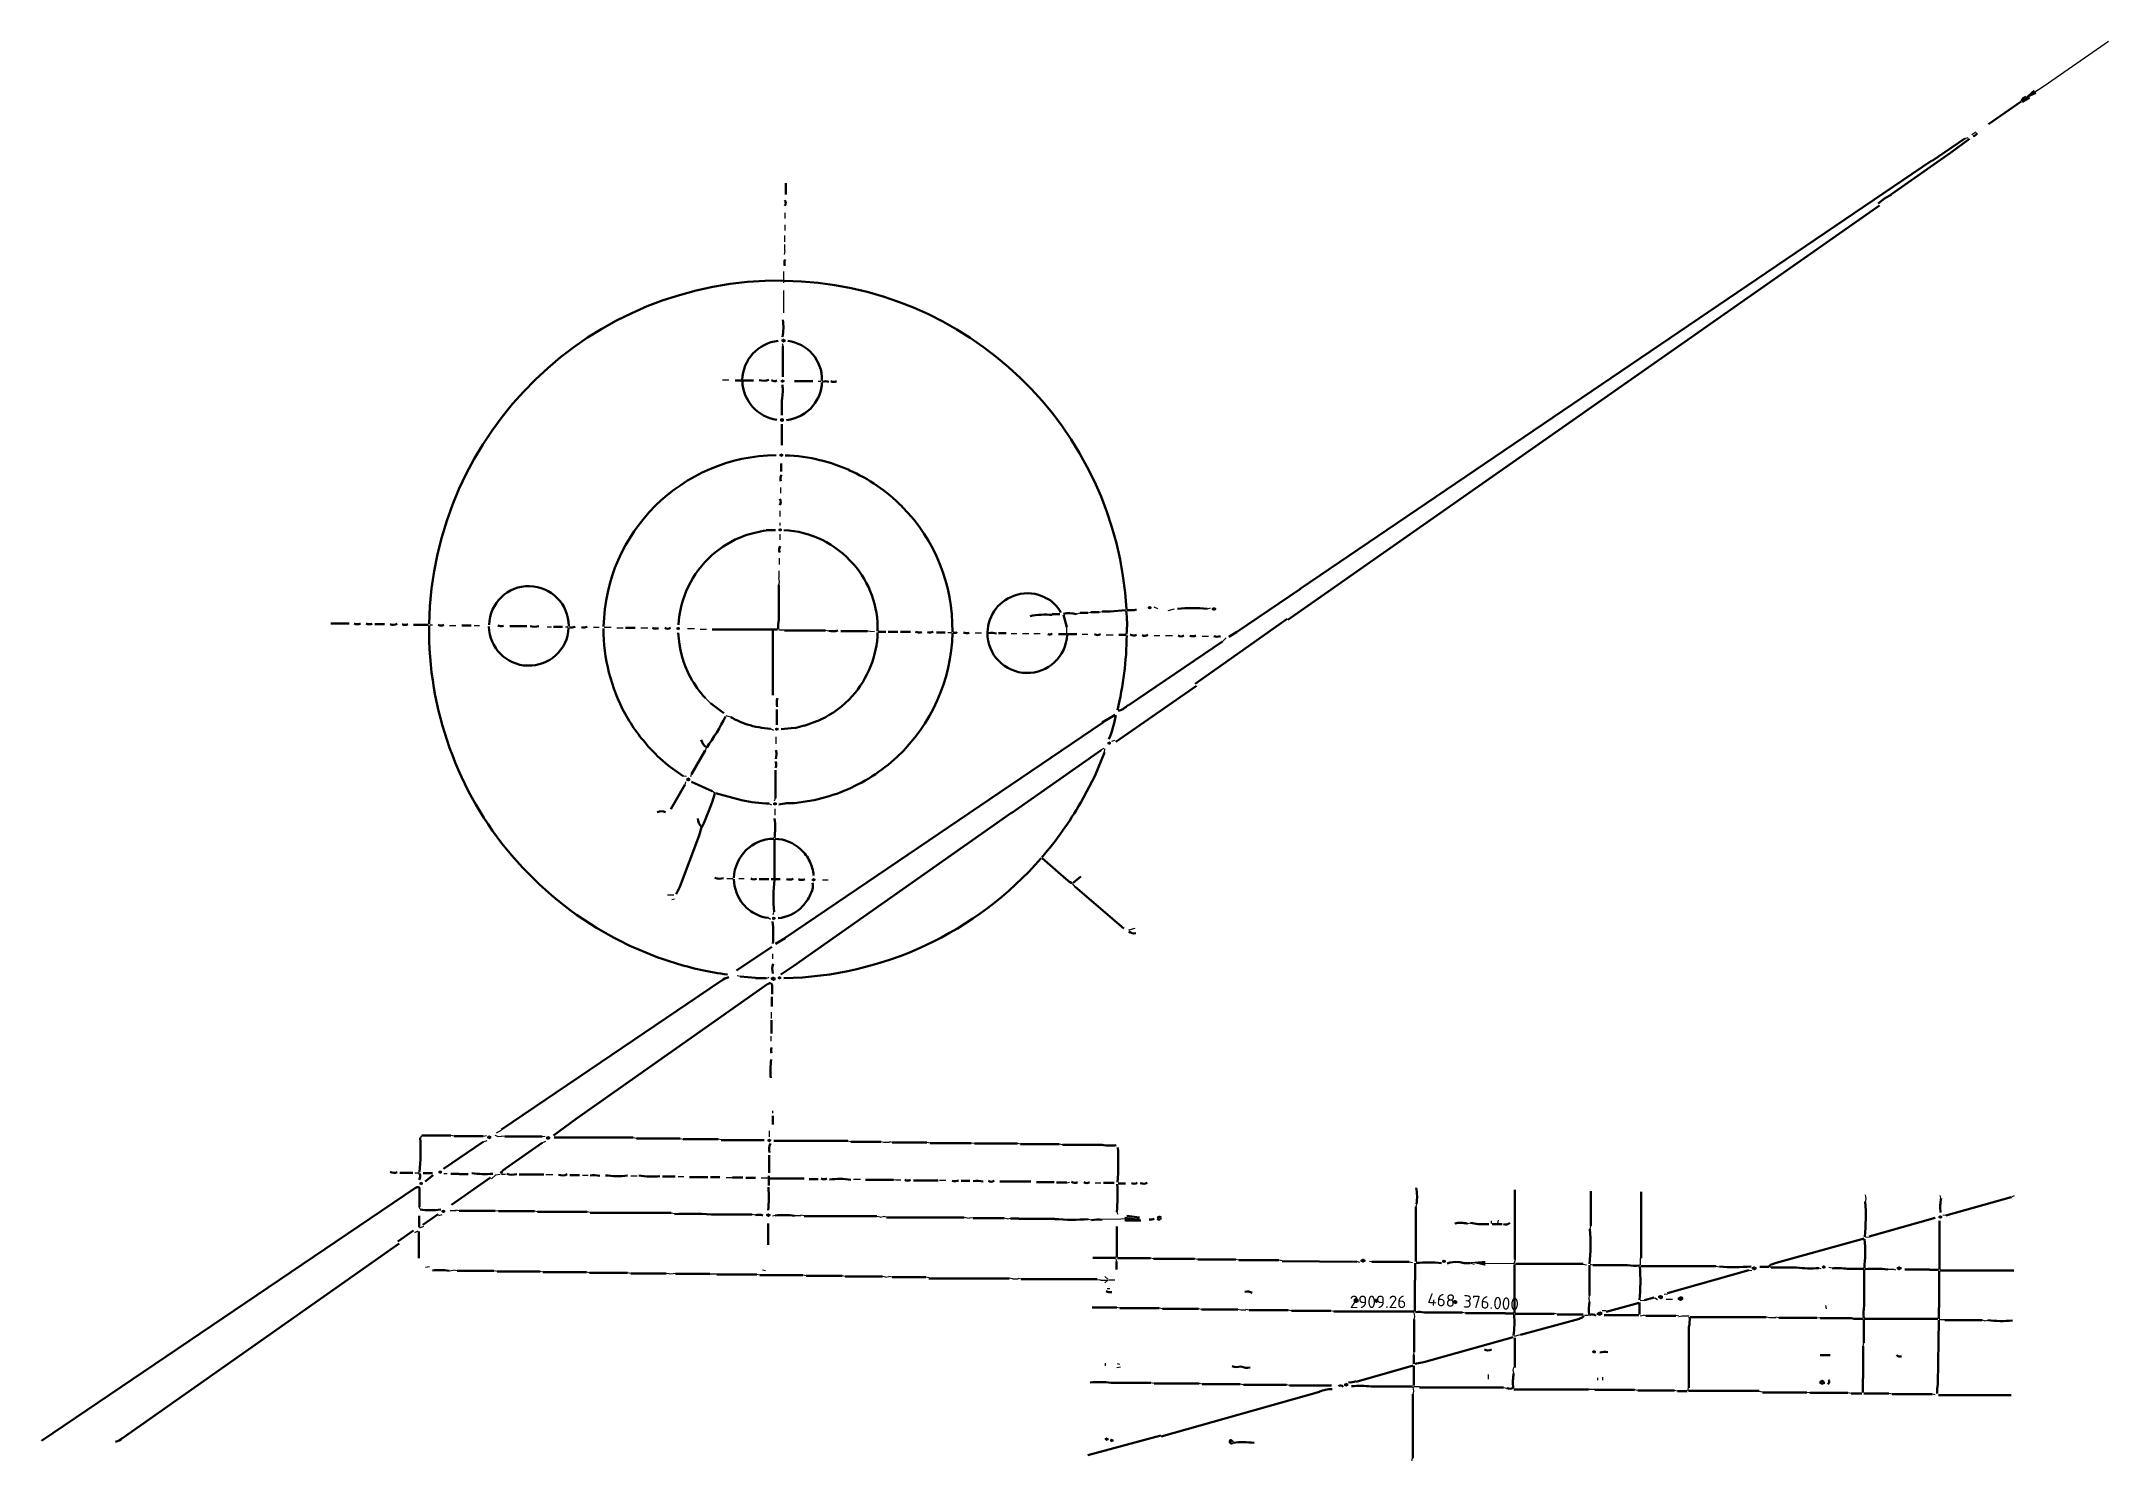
# Model space of a CAD drawing. Header units: millimetres. Extents: x 2 to 417, y 4 to 289.
import ezdxf

# ---------------------------------------------------------------- set-up
doc = ezdxf.new("R2010")
doc.units = ezdxf.units.MM
doc.linetypes.add('DASHED', pattern=[6, 4.5, -1.5])
for name, color, linetype, lineweight in [('DIMS', 4, 'Continuous', 25), ('MAIN', 7, 'Continuous', 50), ('TEXT', 7, 'Continuous', 25), ('THIN', 3, 'Continuous', 25)]:
    doc.layers.add(name, color=color, linetype=linetype, lineweight=lineweight)
doc.styles.add('ESKD', font='isocpeur.ttf', dxfattribs={"oblique": 15})
doc.dimstyles.new('ESKD', dxfattribs={"dimtxt": 5, "dimasz": 3, "dimexe": 2, "dimexo": 0, "dimgap": 1, "dimtad": 1, "dimtxsty": 'ESKD', "dimcen": 2.5, "dimclrd": 256, "dimclre": 256, "dimclrt": 256, "dimadec": 0, "dimazin": 3, "dimtfac": 1, "dimtmove": 0, "dimatfit": 3, "dimlwd": 25, "dimlwe": 25})

msp = doc.modelspace()

# ---------------------------------------------------------------- hatches: boundary and pattern name
at = {"layer": 'DIMS'}
h = msp.add_hatch(color=256, dxfattribs=at)
h.dxf.hatch_style = 1
h.paths.add_polyline_path([(151.05, 229.29), (150.93, 229.17), (150.8, 229.17), (150.67, 229.04), (150.67, 228.78), (150.8, 228.66), (150.93, 228.66), (151.05, 228.53), (151.18, 228.53), (151.31, 228.66), (151.43, 228.66), (151.56, 228.78), (151.56, 229.04), (151.43, 229.17), (151.31, 229.17), (151.18, 229.29)])
h = msp.add_hatch(color=256, dxfattribs=at)
h.dxf.hatch_style = 1
h.paths.add_polyline_path([(150.93, 221.16), (150.8, 221.04), (150.67, 221.04), (150.54, 220.91), (150.54, 220.65), (150.67, 220.53), (150.8, 220.53), (150.93, 220.4), (151.05, 220.53), (151.18, 220.53), (151.31, 220.65), (151.31, 220.91), (151.18, 221.04), (151.05, 221.04)])
h = msp.add_hatch(color=256, dxfattribs=at)
h.dxf.hatch_style = 1
h.paths.add_polyline_path([(150.8, 213.41), (150.67, 213.29), (150.54, 213.29), (150.42, 213.16), (150.42, 212.78), (150.54, 212.65), (150.67, 212.65), (150.8, 212.52), (150.93, 212.65), (151.05, 212.65), (151.18, 212.78), (151.18, 213.16), (151.05, 213.29), (150.93, 213.29)])
h = msp.add_hatch(color=256, dxfattribs=at)
h.dxf.hatch_style = 1
h.paths.add_polyline_path([(150.67, 206.3), (150.54, 206.17), (150.42, 206.17), (150.29, 206.05), (150.29, 205.79), (150.42, 205.66), (150.54, 205.66), (150.67, 205.54), (150.8, 205.66), (150.93, 205.66), (151.05, 205.79), (151.05, 206.05), (150.93, 206.17), (150.8, 206.17)])
h = msp.add_hatch(color=256, dxfattribs=at)
h.dxf.hatch_style = 1
h.paths.add_polyline_path([(150.42, 191.31), (150.29, 191.18), (150.16, 191.18), (150.04, 191.06), (150.04, 190.8), (150.16, 190.67), (150.29, 190.67), (150.42, 190.55), (150.54, 190.67), (150.67, 190.67), (150.8, 190.8), (150.8, 191.06), (150.67, 191.18), (150.54, 191.18)])
h = msp.add_hatch(color=256, dxfattribs=at)
h.dxf.hatch_style = 1
h.paths.add_polyline_path([(224.61, 175.68), (224.48, 175.56), (224.36, 175.56), (224.23, 175.43), (224.23, 175.18), (224.36, 175.05), (224.48, 175.05), (224.61, 174.92), (224.74, 175.05), (224.86, 175.05), (224.99, 175.18), (224.99, 175.43), (224.86, 175.56), (224.74, 175.56)])
h = msp.add_hatch(color=256, dxfattribs=at)
h.dxf.hatch_style = 1
h.paths.add_polyline_path([(237.44, 175.43), (237.31, 175.3), (237.19, 175.3), (237.06, 175.18), (237.06, 174.92), (237.19, 174.8), (237.31, 174.8), (237.44, 174.67), (237.57, 174.67), (237.7, 174.8), (237.82, 174.8), (237.95, 174.92), (237.95, 175.18), (237.82, 175.3), (237.7, 175.3), (237.57, 175.43)])
h = msp.add_hatch(color=256, dxfattribs=at)
h.dxf.hatch_style = 1
h.paths.add_polyline_path([(129.96, 171.49), (129.84, 171.37), (129.71, 171.37), (129.58, 171.24), (129.58, 170.98), (129.71, 170.86), (129.84, 170.86), (129.96, 170.73), (130.09, 170.86), (130.22, 170.86), (130.34, 170.98), (130.34, 171.24), (130.22, 171.37), (130.09, 171.37)])
h = msp.add_hatch(color=256, dxfattribs=at)
h.dxf.hatch_style = 1
h.paths.add_polyline_path([(149.78, 151.29), (149.66, 151.17), (149.53, 151.17), (149.4, 151.04), (149.4, 150.79), (149.53, 150.66), (149.66, 150.66), (149.78, 150.53), (149.91, 150.66), (150.04, 150.66), (150.16, 150.79), (150.16, 151.04), (150.04, 151.17), (149.91, 151.17)])
h = msp.add_hatch(color=256, dxfattribs=at)
h.dxf.hatch_style = 1
h.paths.add_polyline_path([(216.48, 148.5), (216.35, 148.37), (216.23, 148.37), (216.1, 148.25), (216.1, 147.99), (216.23, 147.86), (216.35, 147.86), (216.48, 147.74), (216.61, 147.86), (216.73, 147.86), (216.86, 147.99), (216.86, 148.25), (216.73, 148.37), (216.61, 148.37)])
h = msp.add_hatch(color=256, dxfattribs=at)
h.dxf.hatch_style = 1
h.paths.add_polyline_path([(132, 141.26), (131.87, 141.13), (131.74, 141.13), (131.62, 141.01), (131.62, 140.62), (131.74, 140.5), (131.87, 140.5), (132, 140.37), (132.12, 140.5), (132.25, 140.5), (132.38, 140.62), (132.38, 141.01), (132.25, 141.13), (132.12, 141.13)])
h = msp.add_hatch(color=256, dxfattribs=at)
h.dxf.hatch_style = 1
h.paths.add_polyline_path([(149.4, 136.3), (149.27, 136.18), (149.15, 136.18), (149.02, 136.05), (149.02, 135.8), (149.15, 135.67), (149.27, 135.67), (149.4, 135.54), (149.53, 135.67), (149.66, 135.67), (149.78, 135.8), (149.78, 136.05), (149.66, 136.18), (149.53, 136.18)])
h = msp.add_hatch(color=256, dxfattribs=at)
h.dxf.hatch_style = 1
h.paths.add_polyline_path([(157.15, 121.06), (157.02, 120.93), (156.9, 120.93), (156.77, 120.81), (156.77, 120.55), (156.9, 120.43), (157.02, 120.43), (157.15, 120.3), (157.28, 120.43), (157.4, 120.43), (157.53, 120.55), (157.53, 120.81), (157.4, 120.93), (157.28, 120.93)])
h = msp.add_hatch(color=256, dxfattribs=at)
h.dxf.hatch_style = 1
h.paths.add_polyline_path([(149.15, 113.31), (149.02, 113.19), (148.89, 113.19), (148.77, 113.06), (148.77, 112.8), (148.89, 112.68), (149.02, 112.68), (149.15, 112.55), (149.27, 112.68), (149.4, 112.68), (149.53, 112.8), (149.53, 113.06), (149.4, 113.19), (149.27, 113.19)])
h = msp.add_hatch(color=256, dxfattribs=at)
h.dxf.hatch_style = 1
h.paths.add_polyline_path([(148.89, 101.24), (148.77, 101.12), (148.64, 101.12), (148.51, 100.99), (148.51, 100.74), (148.77, 100.48), (148.89, 100.48), (149.02, 100.36), (149.15, 100.36), (149.27, 100.48), (149.4, 100.48), (149.53, 100.61), (149.53, 100.99), (149.4, 101.12), (149.27, 101.12), (149.15, 101.24)])
h = msp.add_hatch(color=256, dxfattribs=at)
h.dxf.hatch_style = 1
h.paths.add_polyline_path([(150.29, 101.37), (150.16, 101.24), (150.04, 101.24), (149.91, 101.12), (149.91, 100.86), (150.04, 100.74), (150.16, 100.74), (150.29, 100.61), (150.42, 100.74), (150.54, 100.74), (150.67, 100.86), (150.67, 101.12), (150.54, 101.24), (150.42, 101.24)])
h = msp.add_hatch(color=256, dxfattribs=at)
h.dxf.hatch_style = 1
h.paths.add_polyline_path([(91.98, 69.36), (91.85, 69.23), (91.72, 69.23), (91.6, 69.11), (91.6, 68.85), (91.72, 68.72), (91.85, 68.72), (91.98, 68.6), (92.11, 68.6), (92.23, 68.72), (92.36, 68.72), (92.49, 68.85), (92.49, 69.11), (92.36, 69.23), (92.23, 69.23), (92.11, 69.36)])
h = msp.add_hatch(color=256, dxfattribs=at)
h.dxf.hatch_style = 1
h.paths.add_polyline_path([(103.79, 69.23), (103.67, 69.11), (103.54, 69.11), (103.41, 68.98), (103.41, 68.72), (103.54, 68.6), (103.67, 68.6), (103.79, 68.47), (103.92, 68.47), (104.05, 68.6), (104.17, 68.6), (104.3, 68.72), (104.3, 68.98), (104.17, 69.11), (104.05, 69.11), (103.92, 69.23)])
h = msp.add_hatch(color=256, dxfattribs=at)
h.dxf.hatch_style = 1
h.paths.add_polyline_path([(148.26, 68.72), (148.13, 68.6), (148, 68.6), (147.88, 68.47), (147.88, 68.22), (148, 68.09), (148.13, 68.09), (148.26, 67.96), (148.38, 68.09), (148.51, 68.09), (148.64, 68.22), (148.64, 68.47), (148.51, 68.6), (148.38, 68.6)])
h = msp.add_hatch(color=256, dxfattribs=at)
h.dxf.hatch_style = 1
h.paths.add_polyline_path([(82.2, 62.37), (82.07, 62.25), (81.94, 62.25), (81.81, 62.12), (81.81, 61.86), (81.94, 61.74), (82.07, 61.74), (82.2, 61.61), (82.32, 61.74), (82.45, 61.74), (82.58, 61.86), (82.58, 62.12), (82.45, 62.25), (82.32, 62.25)])
h = msp.add_hatch(color=256, dxfattribs=at)
h.dxf.hatch_style = 1
h.paths.add_polyline_path([(78.38, 60.09), (78.26, 59.96), (78.13, 59.96), (78, 59.83), (78, 59.58), (78.13, 59.45), (78.26, 59.45), (78.38, 59.32), (78.51, 59.45), (78.64, 59.45), (78.77, 59.58), (78.77, 59.83), (78.64, 59.96), (78.51, 59.96)])
h = msp.add_hatch(color=256, dxfattribs=at)
h.dxf.hatch_style = 1
h.paths.add_polyline_path([(82.83, 54.5), (82.7, 54.37), (82.58, 54.37), (82.45, 54.24), (82.45, 53.99), (82.58, 53.86), (82.7, 53.86), (82.83, 53.73), (82.96, 53.86), (83.09, 53.86), (83.21, 53.99), (83.21, 54.24), (83.09, 54.37), (82.96, 54.37)])
h = msp.add_hatch(color=256, dxfattribs=at)
h.dxf.hatch_style = 1
h.paths.add_polyline_path([(148, 53.73), (147.88, 53.61), (147.75, 53.61), (147.62, 53.48), (147.62, 53.23), (147.75, 53.1), (147.88, 53.1), (148, 52.97), (148.13, 52.97), (148.26, 53.1), (148.38, 53.1), (148.51, 53.23), (148.51, 53.48), (148.38, 53.61), (148.26, 53.61), (148.13, 53.73)])
h = msp.add_hatch(color=256, dxfattribs=at)
h.dxf.hatch_style = 1
h.paths.add_polyline_path([(383.28, 53.35), (383.16, 53.23), (383.03, 53.23), (382.9, 53.1), (382.9, 52.85), (383.03, 52.72), (383.16, 52.72), (383.28, 52.59), (383.41, 52.72), (383.54, 52.72), (383.67, 52.85), (383.67, 53.1), (383.54, 53.23), (383.41, 53.23)])
h = msp.add_hatch(color=256, dxfattribs=at)
h.dxf.hatch_style = 1
h.paths.add_polyline_path([(267.3, 44.59), (267.17, 44.46), (267.04, 44.46), (266.91, 44.33), (266.91, 44.08), (267.04, 43.95), (267.17, 43.95), (267.3, 43.83), (267.55, 43.83), (267.68, 43.95), (267.8, 43.95), (267.93, 44.08), (267.93, 44.33), (267.8, 44.46), (267.68, 44.46), (267.55, 44.59)])
h = msp.add_hatch(color=256, dxfattribs=at)
h.dxf.hatch_style = 1
h.paths.add_polyline_path([(283.68, 44.46), (283.56, 44.33), (283.43, 44.33), (283.3, 44.21), (283.3, 43.95), (283.43, 43.83), (283.56, 43.83), (283.68, 43.7), (283.81, 43.83), (283.94, 43.83), (284.07, 43.95), (284.07, 44.21), (283.94, 44.33), (283.81, 44.33)])
h = msp.add_hatch(color=256, dxfattribs=at)
h.dxf.hatch_style = 1
h.paths.add_polyline_path([(345.81, 43.06), (345.68, 42.94), (345.55, 42.94), (345.43, 42.81), (345.43, 42.56), (345.55, 42.43), (345.68, 42.43), (345.81, 42.3), (346.06, 42.3), (346.19, 42.43), (346.32, 42.43), (346.44, 42.56), (346.44, 42.81), (346.32, 42.94), (346.19, 42.94), (346.06, 43.06)])
h = msp.add_hatch(color=256, dxfattribs=at)
h.dxf.hatch_style = 1
h.paths.add_polyline_path([(359.91, 43.32), (359.78, 43.19), (359.66, 43.19), (359.53, 43.06), (359.53, 42.81), (359.66, 42.68), (359.78, 42.68), (359.91, 42.56), (360.04, 42.68), (360.16, 42.68), (360.29, 42.81), (360.29, 43.06), (360.16, 43.19), (360.04, 43.19)])
h = msp.add_hatch(color=256, dxfattribs=at)
h.dxf.hatch_style = 1
h.paths.add_polyline_path([(374.9, 43.06), (374.77, 42.94), (374.65, 42.94), (374.52, 42.81), (374.52, 42.56), (374.65, 42.43), (374.77, 42.43), (374.9, 42.3), (375.15, 42.3), (375.28, 42.43), (375.41, 42.43), (375.54, 42.56), (375.54, 42.81), (375.41, 42.94), (375.28, 42.94), (375.15, 43.06)])
h = msp.add_hatch(color=256, dxfattribs=at)
h.dxf.hatch_style = 1
h.paths.add_polyline_path([(327.01, 37.35), (326.88, 37.22), (326.75, 37.22), (326.62, 37.09), (326.62, 36.84), (326.88, 36.59), (327.01, 36.59), (327.13, 36.46), (327.26, 36.46), (327.39, 36.59), (327.51, 36.59), (327.64, 36.71), (327.64, 37.09), (327.51, 37.22), (327.39, 37.22), (327.26, 37.35)])
h = msp.add_hatch(color=256, dxfattribs=at)
h.dxf.hatch_style = 1
h.paths.add_polyline_path([(265.9, 36.71), (265.77, 36.59), (265.64, 36.59), (265.52, 36.46), (265.52, 35.95), (265.64, 35.82), (265.77, 35.82), (265.9, 35.7), (266.15, 35.7), (266.28, 35.82), (266.41, 35.82), (266.53, 35.95), (266.53, 36.46), (266.41, 36.59), (266.28, 36.59), (266.15, 36.71)])
h = msp.add_hatch(color=256, dxfattribs=at)
h.dxf.hatch_style = 1
h.paths.add_polyline_path([(269.96, 36.59), (269.84, 36.46), (269.71, 36.46), (269.58, 36.33), (269.58, 36.08), (269.84, 35.82), (269.96, 35.82), (270.09, 35.7), (270.22, 35.82), (270.34, 35.82), (270.47, 35.95), (270.47, 36.33), (270.34, 36.46), (270.22, 36.46), (270.09, 36.59)])
h = msp.add_hatch(color=256, dxfattribs=at)
h.dxf.hatch_style = 1
h.paths.add_polyline_path([(285.72, 36.33), (285.59, 36.2), (285.46, 36.2), (285.34, 36.08), (285.34, 35.82), (285.46, 35.7), (285.59, 35.7), (285.72, 35.57), (285.84, 35.57), (285.97, 35.44), (286.1, 35.57), (286.23, 35.57), (286.35, 35.7), (286.35, 36.08), (286.23, 36.2), (286.1, 36.2), (285.97, 36.33)])
h = msp.add_hatch(color=256, dxfattribs=at)
h.dxf.hatch_style = 1
h.paths.add_polyline_path([(314.94, 34.04), (314.81, 33.92), (314.68, 33.92), (314.56, 33.79), (314.43, 33.79), (314.3, 33.66), (314.3, 33.41), (314.43, 33.28), (314.56, 33.28), (314.68, 33.16), (315.06, 33.16), (315.19, 33.28), (315.32, 33.28), (315.44, 33.41), (315.44, 33.79), (315.32, 33.92), (315.19, 33.92), (315.06, 34.04)])
h = msp.add_hatch(color=256, dxfattribs=at)
h.dxf.hatch_style = 1
h.paths.add_polyline_path([(331.2, 37.09), (331.07, 36.97), (330.94, 36.97), (330.82, 36.84), (330.69, 36.84), (330.56, 36.71), (330.56, 36.46), (330.69, 36.33), (330.82, 36.33), (330.94, 36.2), (331.07, 36.2), (331.2, 36.08), (331.32, 36.2), (331.45, 36.2), (331.71, 36.46), (331.71, 36.84), (331.58, 36.97), (331.45, 36.97), (331.32, 37.09)])
h = msp.add_hatch(color=256, dxfattribs=at)
h.dxf.hatch_style = 1
h.paths.add_polyline_path([(313.79, 26.3), (313.67, 26.17), (313.54, 26.17), (313.41, 26.04), (313.41, 25.79), (313.54, 25.66), (313.67, 25.66), (313.79, 25.53), (313.92, 25.66), (314.05, 25.66), (314.17, 25.79), (314.17, 26.04), (314.05, 26.17), (313.92, 26.17)])
h = msp.add_hatch(color=256, dxfattribs=at)
h.dxf.hatch_style = 1
h.paths.add_polyline_path([(263.99, 19.69), (263.87, 19.56), (263.74, 19.56), (263.61, 19.44), (263.61, 19.18), (263.74, 19.05), (263.87, 19.05), (263.99, 18.93), (264.12, 18.93), (264.25, 19.05), (264.37, 19.05), (264.5, 19.18), (264.5, 19.44), (264.37, 19.56), (264.25, 19.56), (264.12, 19.69)])
h = msp.add_hatch(color=256, dxfattribs=at)
h.dxf.hatch_style = 1
h.paths.add_polyline_path([(359.53, 20.33), (359.4, 20.2), (359.27, 20.2), (359.02, 19.94), (359.02, 19.56), (359.15, 19.44), (359.27, 19.44), (359.4, 19.31), (359.78, 19.31), (359.91, 19.44), (360.04, 19.44), (360.16, 19.56), (360.16, 19.82), (360.04, 19.94), (360.04, 20.07), (359.91, 20.2), (359.78, 20.2), (359.66, 20.33)])
h = msp.add_hatch(color=256, dxfattribs=at)
h.dxf.hatch_style = 1
h.paths.add_polyline_path([(215.97, 8.77), (215.84, 8.64), (215.72, 8.64), (215.59, 8.51), (215.59, 8.26), (215.72, 8.13), (215.84, 8.13), (215.97, 8), (216.1, 8.13), (216.23, 8.13), (216.35, 8.26), (216.35, 8.51), (216.23, 8.64), (216.1, 8.64)])
h = msp.add_hatch(color=256, dxfattribs=at)
h.dxf.hatch_style = 1
h.paths.add_polyline_path([(216.99, 8.51), (216.86, 8.38), (216.73, 8.38), (216.61, 8.26), (216.61, 8), (216.73, 7.88), (216.86, 7.88), (216.99, 7.75), (217.11, 7.88), (217.24, 7.88), (217.37, 8), (217.37, 8.26), (217.24, 8.38), (217.11, 8.38)])

# ---------------------------------------------------------------- linework, layer by layer
at = {"layer": 'MAIN'}
for p, q in [((392.94, 272.36), (399.55, 276.93)), ((399.7, 276.88), (401.17, 277.74)), ((373.5, 258.31), (385.32, 266.59)), ((381.63, 265.04), (388.24, 269.48)), ((385.32, 266.59), (389.13, 269.43)), ((254.82, 179.11), (381.6, 265.08)), ((151.56, 258.26), (151.56, 260.54)), ((370.83, 256.43), (372.11, 257.44)), ((372.09, 257.46), (373.52, 258.28)), ((252.3, 172.89), (371.1, 256.04)), ((150.99, 221.67), (150.99, 227.77)), ((141.4, 220.91), (145.08, 220.91)), ((153.34, 220.78), (157.02, 220.78)), ((150.8, 213.92), (150.8, 217.1)), ((150.74, 207.95), (150.74, 212.14)), ((150.61, 202.61), (150.61, 204.27)), ((147.62, 190.87), (149.53, 190.87)), ((150.16, 172.89), (150.16, 179.88)), ((242.01, 170.4), (254.85, 179.06)), ((210.64, 174.29), (212.16, 174.29)), ((212.79, 174.41), (214.45, 174.41)), ((215.08, 174.54), (216.73, 174.54)), ((216.73, 174.54), (219.78, 174.8)), ((60.22, 172.13), (63.9, 172.13)), ((69.11, 172), (71.02, 172)), ((76.86, 171.87), (79.78, 171.87)), ((86.52, 171.75), (88.42, 171.75)), ((99.6, 171.56), (96.17, 171.56)), ((106.72, 171.43), (104.93, 171.43)), ((119.42, 171.24), (121.32, 171.24)), ((149.91, 170.92), (136.82, 170.92)), ((148.94, 157.77), (148.94, 170.73)), ((151.31, 170.73), (159.56, 170.73)), ((162.61, 170.6), (167.95, 170.6)), ((170.11, 170.48), (171.63, 170.48)), ((172.14, 170.48), (174.05, 170.48)), ((174.56, 170.48), (176.59, 170.48)), ((181.8, 170.35), (183.58, 170.35)), ((195.77, 170.16), (194.24, 170.16)), ((205.04, 173.97), (206.57, 173.97)), ((207.99, 171.37), (207.31, 173.9)), ((233.76, 160.01), (252.18, 173.07)), ((240.46, 169.45), (242.04, 170.36)), ((206.32, 169.97), (210, 169.97)), ((218.38, 169.84), (219.91, 169.84)), ((220.29, 155.69), (239.21, 168.53)), ((217.84, 148.39), (234.01, 159.64)), ((139.11, 154.14), (136.44, 156.12)), ((149.78, 151.8), (149.78, 154.85)), ((215.05, 152.28), (217.65, 153.79)), ((150.67, 150.91), (153.34, 151.17)), ((151.45, 109.02), (215.12, 152.19)), ((153.35, 151.13), (155.24, 151.64)), ((155.25, 151.6), (158.55, 152.82)), ((132.67, 141.87), (135.41, 146.62)), ((196.95, 134.14), (214.88, 146.69)), ((213.56, 141.51), (215.51, 146.21)), ((130.98, 141.49), (128.44, 143.27)), ((149.53, 137.07), (149.53, 142.66)), ((210.79, 136.18), (213.56, 141.51)), ((128.48, 134.88), (131.29, 139.76)), ((136.82, 138.46), (132.63, 140.37)), ((142.67, 136.67), (137.46, 138.07)), ((153.21, 103.38), (196.91, 134.2)), ((153.34, 136.05), (157.28, 136.66)), ((130.27, 119.28), (134.21, 129.57)), ((134.21, 129.57), (134.66, 131.23)), ((149.27, 120.93), (149.27, 128.81)), ((207.84, 120.81), (203.01, 125)), ((146.23, 120.81), (148.13, 120.81)), ((148.64, 120.81), (150.42, 120.81)), ((209.24, 120.04), (210.76, 121.32)), ((129.58, 117.76), (130.27, 119.28)), ((219.4, 110.9), (209.62, 119.28)), ((149.5, 107.85), (151.47, 108.99)), ((141.65, 102.46), (148.77, 107.21)), ((94.53, 70.54), (138.62, 100.38)), ((109.51, 72.71), (147.98, 99.8)), ((145.46, 100.99), (142.41, 101.24)), ((147.62, 100.94), (145.46, 100.94)), ((148.8, 97.69), (148.8, 99.59)), ((150.54, 101.63), (153.21, 103.38)), ((148.77, 95.27), (148.77, 97.18)), ((148.7, 89.81), (148.7, 92.48)), ((104.94, 69.36), (109.51, 72.71)), ((148.94, 71.52), (148.94, 73.3)), ((78.51, 69.32), (84.36, 69.32)), ((82.83, 62.63), (90.83, 68.04)), ((84.99, 69.23), (90.83, 69.23)), ((95.15, 69.11), (102.65, 69.11)), ((95.29, 62.69), (102.66, 67.88)), ((120.94, 68.91), (105.06, 68.91)), ((121.58, 68.72), (130.34, 68.72)), ((130.98, 68.6), (137.97, 68.6)), ((147.24, 68.41), (138.6, 68.41)), ((164.01, 68.29), (149.15, 68.29)), ((164.65, 68.09), (170.62, 68.09)), ((172.9, 67.96), (179.89, 67.96)), ((180.53, 67.83), (188.78, 67.83)), ((189.42, 67.71), (198.06, 67.71)), ((198.69, 67.58), (206.44, 67.58)), ((207.08, 67.45), (215.08, 67.45)), ((148.26, 61.86), (148.26, 65.42)), ((2.15, 8.02), (77.23, 58.84)), ((74.07, 61.86), (76.73, 61.86)), ((78.05, 55), (78.05, 58.69)), ((80.67, 61.8), (78.76, 61.8)), ((79.15, 60.09), (80.8, 61.36)), ((86.01, 61.67), (84.35, 61.67)), ((84.46, 55.4), (92.33, 60.92)), ((86.01, 61.61), (87.79, 61.61)), ((98.08, 61.48), (103.03, 61.48)), ((108.24, 61.36), (110.15, 61.36)), ((126.79, 61.1), (129.33, 61.1)), ((132.25, 60.98), (135.93, 60.98)), ((136.44, 60.98), (138.35, 60.98)), ((142.92, 60.9), (140.89, 60.9)), ((143.56, 60.85), (145.46, 60.85)), ((148.13, 59.32), (148.13, 61.23)), ((148.26, 60.72), (155.25, 60.72)), ((156.26, 60.59), (158.04, 60.59)), ((167.57, 60.47), (173.16, 60.47)), ((177.22, 60.34), (182.18, 60.34)), ((186.75, 60.21), (188.53, 60.21)), ((194.5, 60.09), (200.73, 60.09)), ((201.87, 59.96), (205.43, 59.96)), ((207.97, 59.91), (205.93, 59.91)), ((215.34, 59.83), (217.5, 59.83)), ((218.26, 59.7), (219.78, 59.7)), ((297.91, 44.46), (297.91, 58.43)), ((313.16, 51.19), (313.16, 58.18)), ((86.01, 54.24), (93.25, 54.24)), ((93.88, 54.12), (101.13, 54.12)), ((101.76, 53.99), (111.67, 53.99)), ((278.03, 44.08), (278.03, 55.01)), ((323.26, 44.71), (323.26, 58.05)), ((384.43, 53.3), (397.51, 56.99)), ((73.68, 48.06), (76.86, 50.27)), ((77.94, 44.71), (77.94, 50.05)), ((78, 50.94), (78, 53.23)), ((78.72, 51.39), (81.77, 53.52)), ((128.57, 53.8), (112.3, 53.8)), ((136.57, 53.48), (144.83, 53.48)), ((148, 47.38), (148, 51.7)), ((169.86, 53.16), (155.24, 53.16)), ((187.39, 52.91), (171.76, 52.91)), ((189.17, 52.72), (195.39, 52.72)), ((198.31, 52.65), (196.66, 52.65)), ((198.31, 52.59), (205.55, 52.59)), ((218, 44.84), (218, 51.07)), ((219.91, 52.27), (222.83, 52.27)), ((222.58, 52.87), (220.04, 53.23)), ((290.54, 51.57), (289.02, 51.83)), ((290.54, 51.57), (292.7, 51.57)), ((293.34, 51.57), (295.37, 51.57)), ((369.03, 49.07), (382.24, 52.8)), ((383.16, 42.43), (383.16, 52.21)), ((18.44, 8.56), (73.95, 47.66)), ((349.87, 43.62), (368.04, 48.65)), ((85.63, 42.17), (92.99, 42.17)), ((93.63, 42.05), (102.27, 42.05)), ((102.9, 41.92), (111.54, 41.92)), ((112.18, 41.79), (119.8, 41.79)), ((120.44, 41.67), (127.55, 41.67)), ((129.46, 41.54), (136.32, 41.54)), ((217.75, 44.78), (213.18, 44.78)), ((217.93, 42.43), (217.93, 44.08)), ((218.13, 44.72), (224.74, 44.72)), ((225.37, 44.59), (233.63, 44.59)), ((234.26, 44.46), (241.89, 44.46)), ((242.52, 44.33), (250.53, 44.33)), ((266.15, 43.97), (251.16, 44.11)), ((269.2, 43.95), (276.7, 43.95)), ((277.9, 40.27), (277.9, 43.7)), ((297.85, 33.66), (297.85, 43.45)), ((311.63, 43.61), (298.04, 43.61)), ((312.9, 37.22), (312.9, 43.32)), ((313.54, 43.32), (320.53, 43.32)), ((338.31, 43.13), (323.19, 43.13)), ((328.51, 37.66), (344.89, 42.32)), ((347.08, 43), (348.86, 43)), ((349.36, 42.81), (354.45, 42.81)), ((367.91, 42.56), (364.61, 42.56)), ((368.04, 35.19), (368.04, 42.43)), ((376.17, 42.43), (381.13, 42.43)), ((382.91, 42.37), (381.12, 42.37)), ((383.03, 34.81), (383.03, 42.17)), ((398.02, 42.24), (383.28, 42.24)), ((137.71, 41.41), (145.72, 41.41)), ((146.35, 41.29), (154.99, 41.29)), ((155.63, 41.16), (162.87, 41.16)), ((163.5, 41.03), (171, 41.03)), ((172.9, 40.9), (179.64, 40.9)), ((196.41, 40.66), (180.27, 40.66)), ((214.07, 40.52), (198.82, 40.52)), ((277.84, 34.04), (277.84, 40.27)), ((213.05, 34.81), (218, 34.81)), ((218.64, 34.68), (226.52, 34.68)), ((227.15, 34.55), (234.39, 34.55)), ((235.03, 34.43), (242.27, 34.43)), ((244.56, 34.3), (252.43, 34.3)), ((253.07, 34.17), (260.94, 34.17)), ((277.59, 33.98), (261.58, 33.98)), ((279.75, 33.79), (287.37, 33.79)), ((288, 33.66), (296.01, 33.66)), ((297.66, 33.6), (296, 33.6)), ((297.91, 33.54), (305.79, 33.54)), ((306.42, 33.41), (311.63, 33.41)), ((315.83, 33.28), (322.81, 33.28)), ((316.25, 33.95), (322.87, 35.73)), ((322.94, 33.41), (322.94, 35.82)), ((323.95, 36.3), (325.87, 36.82)), ((382.97, 32.52), (382.97, 34.81)), ((277.71, 25.91), (277.71, 32.39)), ((299.04, 29.34), (310.89, 32.52)), ((324.21, 33.16), (330.18, 33.16)), ((332.79, 18.67), (332.79, 30.87)), ((348.35, 32.86), (333.1, 32.86)), ((350.89, 32.77), (358.51, 32.77)), ((359.15, 32.65), (365.37, 32.65)), ((367.91, 27.69), (367.91, 32.39)), ((382.78, 32.57), (368.04, 32.57)), ((382.8, 19.44), (382.96, 32.27)), ((384.17, 32.27), (391.67, 32.27)), ((277.59, 23.5), (277.59, 25.28)), ((279.62, 23.84), (297.53, 28.85)), ((297.91, 22.74), (297.91, 28.71)), ((361.18, 25.22), (359.15, 25.22)), ((367.79, 20.58), (367.79, 27.06)), ((266.05, 19.9), (277.49, 23.15)), ((277.59, 19.18), (277.59, 23.12)), ((277.84, 23.5), (279.62, 23.83)), ((216.86, 19.69), (224.86, 19.69)), ((225.5, 19.56), (234.52, 19.56)), ((226.92, 8.9), (258.68, 17.88)), ((235.15, 19.44), (242.78, 19.44)), ((243.41, 19.31), (252.05, 19.31)), ((252.69, 19.18), (261.07, 19.18)), ((269.07, 18.93), (277.33, 18.93)), ((277.4, 4.57), (277.4, 17.4)), ((295.63, 18.74), (278.73, 18.74)), ((312.65, 18.38), (297.66, 18.38)), ((313.92, 18.29), (321.92, 18.29)), ((322.56, 18.17), (329.93, 18.17)), ((330.56, 18.04), (332.47, 18.04)), ((346.95, 18.08), (332.72, 18.08)), ((347.59, 17.78), (356.48, 17.78)), ((357.11, 17.66), (364.74, 17.66)), ((365.37, 17.53), (367.53, 17.53)), ((367.72, 17.78), (367.72, 20.58)), ((367.91, 17.53), (372.99, 17.53)), ((373.63, 17.4), (381.63, 17.4)), ((397.51, 17.21), (382.9, 17.21)), ((212.22, 5.18), (226.86, 9.1))]:
    msp.add_line(p, q, dxfattribs=at)
for centre, radius, start, end in [((400.78, 276.58), 1.33, 104.1829, 159.032), ((389.71, 270.96), 1.03, 280.1801, 338.1174), ((150.44, 256.54), 1.11, 330.0222, 29.9778), ((152.88, 244.46), 1.61, 153.7449, 199.5603), ((150.27, 170.68), 70.29, 89.3613, 178.9229), ((150.21, 171.12), 69.83, 3.1213, 89.1043), ((140.42, 231.59), 10.67, 349.6453, 8.092), ((150.99, 220.79), 8.16, 96.7302, 178.3132), ((151.03, 221.1), 7.8, 358.5588, 83.2333), ((150.95, 221.02), 8.11, 181.7004, 261.6655), ((147.1, 224.16), 3.3, 255.0055, 288.2855), ((149.29, 221.87), 1.09, 236.0155, 297.402), ((140.39, 218.82), 10.56, 350.6156, 6.5105), ((150.87, 220.88), 7.96, 320.634, 357.4867), ((159.58, 219.03), 1.72, 69.1976, 111.9232), ((161.15, 221.7), 1.08, 238.0577, 301.9423), ((150.85, 220.94), 8.01, 275.9797, 320.3804), ((150.15, 170.79), 35.15, 90.806, 178.8564), ((151.27, 178.82), 27.05, 74.4283, 89.6567), ((149.01, 168), 38.13, 66.4299, 75.5153), ((152.12, 201.27), 1.61, 153.7449, 199.5603), ((150.25, 171.15), 34.73, 44.7557, 66.2312), ((149.21, 196.52), 1.34, 332.2942, 27.7058), ((150.44, 171.16), 34.56, 358.8592, 44.9613), ((150.24, 171.31), 19.59, 40.5492, 87.2443), ((150.4, 170.31), 20.69, 110.4154, 131.4262), ((151, 167.11), 23.92, 98.1158, 109.0789), ((151.86, 186.91), 1.61, 153.7449, 199.5603), ((150.25, 170.75), 20.26, 131.9164, 176.836), ((150.4, 171.12), 19.6, 358.484, 41.2716), ((100, 171.65), 7.99, 359.7874, 178.3979), ((200.03, 170.2), 7.97, 105.2652, 178.9444), ((200.1, 170.44), 7.75, 62.8432, 106.2156), ((201.18, 171.6), 6.21, 25.9721, 66.8225), ((197.41, 171.92), 22.65, 355.0802, 6.9757), ((220.7, 179.76), 4.99, 262.3601, 284.3526), ((233.17, 144.4), 30.81, 84.4215, 95.5446), ((65.55, 173.27), 1.31, 240.9778, 299.0222), ((68.04, 173.57), 1.61, 243.7488, 289.5577), ((72.78, 173.55), 1.69, 248.2158, 296.7996), ((75.15, 172.92), 1.08, 238.0577, 301.9423), ((150.24, 170.89), 70.28, 179.3024, 220.2063), ((82.39, 172.79), 1.08, 238.0577, 301.9423), ((99.96, 171.63), 7.97, 180.9656, 268.3421), ((94.4, 172.93), 1.35, 241.2586, 290.7745), ((100.06, 171.6), 7.93, 267.5877, 357.393), ((101.13, 173.92), 2.47, 248.8882, 291.1118), ((108.61, 172.67), 1.35, 249.2255, 298.7414), ((111.02, 172.67), 1.35, 249.2255, 298.7414), ((150.78, 171.12), 35.82, 180.0194, 208.6126), ((125.47, 172.5), 1.4, 240.5968, 293.9576), ((127.87, 172.16), 1.08, 238.0577, 301.9423), ((150.93, 171.12), 20.96, 182.4568, 207.8517), ((155.63, 171.64), 5.61, 167.0822, 186.633), ((161.01, 173.47), 2.91, 254.2576, 289.4703), ((150.04, 170.91), 19.97, 317.9812, 358.4018), ((149.89, 170.99), 35.14, 313.1193, 358.7501), ((178.32, 171.92), 1.61, 243.7488, 289.5577), ((180.51, 171.66), 1.35, 249.2255, 298.7414), ((185.59, 170.88), 0.647, 227.2391, 307.0449), ((187.91, 171.53), 1.35, 241.2586, 290.7745), ((200.04, 170.19), 8, 179.7455, 357.5038), ((192.96, 167.71), 2.55, 69.1823, 106.5625), ((203.78, 156.06), 17.85, 85.9349, 100.2422), ((208.45, 168.63), 5.56, 75.2591, 101.6817), ((204.53, 170.82), 0.887, 246.3841, 305.4324), ((214.13, 170.89), 1.08, 238.0577, 301.9423), ((154.16, 170.36), 65.84, 346.2638, 359.4378), ((221.39, 171.06), 1.35, 239.3185, 294.279), ((223.58, 171.02), 1.35, 249.2255, 298.7414), ((230.9, 170.63), 1.08, 238.0577, 301.9423), ((233.17, 171.16), 1.61, 250.4423, 296.2512), ((238.14, 171.22), 1.75, 246.7846, 293.2154), ((152.39, 172.61), 22.94, 209.4373, 222.3646), ((150.33, 171.17), 35.45, 209.0234, 222.9887), ((152.65, 156.17), 2.91, 160.5267, 195.7447), ((150.22, 170.72), 19.73, 294.9578, 318.0459), ((193.71, 157.96), 24.45, 338.2601, 349.9691), ((217.21, 158.63), 4.19, 284.6058, 316.3796), ((95.17, 176.02), 49.72, 324.5966, 333.0147), ((149.26, 168.91), 17.89, 240.718, 252.2824), ((149.74, 170.31), 19.36, 252.1759, 266.3546), ((150.52, 171.53), 35.86, 223.2016, 232), ((136.98, 149.31), 2.44, 192.8978, 238.1215), ((146.79, 145.91), 2.91, 340.5267, 15.7447), ((149.63, 171.55), 35.72, 292.3875, 312.805), ((148.32, 143.8), 1.34, 332.2942, 27.7058), ((95.06, 150.36), 44.03, 334.2171, 343.6531), ((149.75, 171.78), 35.9, 282.0933, 292.0682), ((126.6, 132.24), 2.18, 67.9372, 112.0628), ((137.11, 133.31), 3.23, 185.4906, 220.4597), ((148.73, 162.11), 26.13, 256.6048, 268.9692), ((134.87, 131.23), 14.56, 351.4297, 6.939), ((152.52, 125.99), 10.07, 85.3578, 103.5213), ((144.93, 174.52), 76.19, 319.6221, 329.7923), ((149.28, 120.8), 8.13, 90.9397, 178.1487), ((148.96, 120.46), 8.48, 48.1775, 87.0095), ((150.07, 171.02), 70.21, 220.3799, 241.3289), ((149.92, 170.98), 70.07, 271.0265, 319.0377), ((148.36, 120.29), 9.01, 26.8168, 46.0597), ((138.3, 123.8), 2.91, 250.5297, 285.7424), ((149.2, 120.91), 8.04, 180.6997, 220.1013), ((145.22, 122.11), 1.35, 241.2586, 290.7745), ((188.97, 117.05), 39.86, 174.7678, 184.0848), ((152.35, 122.65), 1.93, 250.3149, 291.9092), ((154.74, 121.95), 1.31, 240.9778, 299.0222), ((148.36, 120.72), 8.83, 5.5173, 24.3473), ((209.83, 122.38), 2.5, 218.4286, 250.1768), ((148.67, 121.31), 8.63, 316.5483, 334.8173), ((153.85, 119.41), 3.13, 325.9857, 11.6857), ((149.01, 120.71), 7.75, 219.8757, 244.9109), ((148.51, 119.26), 6.24, 243.4367, 265.3238), ((130.9, 109.87), 18.16, 353.629, 7.6728), ((149.19, 120.85), 7.95, 276.0718, 316.3585), ((149.13, 169.05), 68.03, 241.2266, 252.9718), ((221.45, 111.57), 1.65, 231.6385, 282.0825), ((145.94, 154.46), 53.13, 251.6485, 263.4302), ((152.15, 102.75), 3.3, 161.7116, 194.9967), ((140.63, 98.29), 2.88, 100.0342, 133.7648), ((148.4, 99.49), 0.459, 12.7466, 145.0329), ((163.69, 82.42), 15.21, 171.7397, 185.6386), ((149.95, 86.37), 1.35, 151.2543, 200.7772), ((35.23, 66.35), 43.05, 354.201, 3.3293), ((150.52, 66.63), 2.31, 151.8933, 197.2942), ((216.76, 77.33), 10.02, 260.327, 276.3482), ((171.32, 63.78), 46.98, 355.3307, 3.8552), ((96.09, 60.96), 1.88, 114.8449, 155.4632), ((72.94, 63.54), 1.69, 243.2004, 291.7842), ((77.66, 58.46), 0.516, 26.5088, 139.6342), ((76.56, 61.18), 1.61, 333.7449, 19.5603), ((91.05, 80.24), 18.65, 262.2978, 275.1858), ((96.68, 64.87), 3.4, 250.7135, 285.3017), ((106.7, 63.88), 2.54, 252.6635, 293.253), ((113.06, 56.32), 5.06, 76.8594, 98.5666), ((117.84, 81.24), 20.05, 262.8655, 275.5845), ((124.68, 77.9), 16.81, 261.151, 275.4339), ((122.29, 56.94), 25.87, 354.298, 4.4309), ((159.25, 61.64), 1.08, 238.0577, 301.9423), ((162.29, 43.41), 17.22, 82.122, 96.504), ((176.02, 61.38), 1.08, 238.0577, 301.9423), ((185.53, 61.78), 1.61, 250.4423, 296.2512), ((189.97, 55.57), 4.67, 74.8314, 99.9027), ((192.79, 61.13), 1.08, 238.0577, 301.9423), ((209.58, 61.18), 1.35, 239.3185, 294.279), ((211.97, 60.88), 1.08, 238.0577, 301.9423), ((187.75, 57.25), 30.41, 353.8525, 4.3886), ((221.42, 61.01), 1.35, 249.2255, 298.7414), ((223.32, 61.56), 1.9, 251.5413, 294.1536), ((268.33, 57.03), 9.93, 352.0292, 10.3877), ((80.16, 67.75), 13.42, 261.4724, 279.2515), ((323.32, 53.11), 45.01, 354.802, 3.6982), ((393.34, 54.94), 10.07, 169.4602, 186.1033), ((132.59, 4.62), 49.03, 85.3445, 93.9581), ((146.21, 51.05), 2.39, 71.3606, 108.0565), ((151.09, 35.55), 17.83, 82.758, 95.4322), ((209.19, 99.25), 46.82, 265.5442, 273.7884), ((214.37, 45.84), 6.64, 83.8552, 102.5418), ((224.74, 53.74), 1.29, 258.8306, 306.68), ((226.46, 52.87), 0.425, 220.3449, 356.5869), ((226.56, 52.64), 0.397, 33.9408, 169.3429), ((287.08, 47.15), 4.67, 74.0421, 105.2597), ((296.08, 52.48), 1.04, 243.7033, 321.4064), ((267.39, 47.46), 45.68, 355.1181, 3.8844), ((334.25, 45.94), 33.95, 354.4978, 4.3653), ((82.04, 29.13), 13.2, 81.576, 95.9427), ((280.44, 20.66), 23.21, 83.2177, 95.7695), ((285.93, 39.62), 4.35, 81.0931, 111.508), ((288.32, 48.91), 5.22, 250.8989, 276.2363), ((322.02, 51.12), 7.95, 259.1378, 276.5935), ((276.39, 40.36), 46.7, 355.0572, 3.319), ((341.86, 81.23), 38.33, 265.6482, 275.1483), ((350.18, 41.8), 1.83, 99.5239, 136.2639), ((357.26, 67.57), 24.91, 263.515, 273.7512), ((362.8, 31.16), 11.55, 80.9925, 96.15), ((370.18, 19.4), 23.19, 83.6547, 94.9684), ((216.73, 39.54), 1.68, 238.1839, 278.5771), ((244.24, 36.18), 1.84, 58.5385, 107.6346), ((278.55, 28.82), 5.11, 76.4693, 96.5274), ((278.89, 31.65), 18.92, 352.6052, 5.3105), ((321.36, 34.39), 8.61, 169.5613, 186.5236), ((313.4, 32.36), 1.07, 45.8412, 118.0908), ((376.5, 33.63), 8.61, 169.5613, 186.5236), ((310.79, 33.74), 1.13, 274.0527, 328.7548), ((326.84, 32.18), 6.15, 347.6543, 6.6779), ((366.87, 40.45), 7.95, 259.1378, 276.5935), ((395.56, 58.85), 26.75, 264.095, 274.7176), ((292.54, 27.53), 1.34, 236.9066, 298.661), ((315.95, 22.62), 3.29, 78.8648, 107.7771), ((375.13, 25.87), 0.885, 224.086, 295.6126), ((242.05, 25.64), 2.78, 250.7876, 287.7193), ((244.13, 25.82), 3.11, 246.6489, 282.3932), ((308.28, 19.85), 10.77, 170.6695, 186.2519), ((214.49, -0.04), 19.88, 83.1449, 95.24), ((261.27, 11.53), 6.9, 90.5809, 112.0946), ((262.89, 18.41), 0.738, 40.8932, 123.3656), ((264.97, 21.93), 2.15, 257.6039, 298.7243), ((266.83, 1.26), 17.83, 82.758, 95.4322), ((296.82, 20.12), 1.61, 250.4423, 296.2512), ((360.37, 19.94), 0.617, 300.8037, 34.7279), ((388.25, 18.18), 5.61, 167.0822, 186.633), ((16.54, 10.34), 2.53, 281.1536, 316.9914), ((240.91, 7.88), 0.304, 358.5884, 155.7874), ((241.04, 7.92), 0.39, 167.8947, 306.1647), ((243.27, -8.53), 16.31, 81.9043, 96.6432)]:
    msp.add_arc(centre, radius, start, end, dxfattribs=at)
at = {"layer": 'THIN'}
for p, q in [((389.64, 270.32), (390.4, 270.83)), ((388.24, 269.48), (388.87, 269.69)), ((151.43, 253.43), (151.43, 254.57)), ((151.37, 248.72), (151.37, 250)), ((151.43, 251.01), (151.43, 252.16)), ((151.31, 246.19), (151.41, 246.95)), ((151.36, 246.95), (151.36, 248.22)), ((151.05, 227.77), (150.93, 228.28)), ((138.86, 221.04), (140.13, 221.04)), ((158.04, 220.78), (158.68, 220.78)), ((150.54, 198.3), (150.54, 199.44)), ((150.42, 193.6), (150.42, 194.74)), ((150.42, 191.82), (150.42, 192.33)), ((150.42, 188.9), (150.42, 190.04)), ((150.23, 181.27), (150.23, 182.67)), ((150.29, 183.94), (150.29, 185.21)), ((150.29, 180.51), (150.16, 181.27)), ((150.16, 179.88), (150.29, 180.51)), ((209.87, 174.03), (210.64, 174.29)), ((212.16, 174.29), (212.79, 174.41)), ((214.45, 174.41), (215.08, 174.54)), ((226.26, 175.05), (225.5, 175.43)), ((228.3, 174.75), (229.55, 175.09)), ((236.17, 175.08), (236.81, 175.3)), ((80.16, 171.87), (80.67, 171.87)), ((84.1, 171.75), (85.37, 171.75)), ((90.08, 171.68), (89.05, 171.68)), ((103.67, 171.49), (104.56, 171.49)), ((107.35, 171.49), (107.86, 171.49)), ((112.94, 171.37), (114.08, 171.37)), ((116.5, 171.3), (115.1, 171.3)), ((117.64, 171.24), (118.91, 171.24)), ((122.47, 171.24), (123.87, 171.24)), ((131.87, 171.11), (133.27, 171.11)), ((134.41, 170.98), (135.68, 170.98)), ((151.31, 170.79), (150.16, 170.79)), ((160.2, 170.6), (159.56, 170.73)), ((168.58, 170.5), (167.95, 170.6)), ((168.58, 170.5), (169.35, 170.6)), ((184.08, 170.35), (184.85, 170.35)), ((189.55, 170.22), (190.82, 170.22)), ((207.97, 170.1), (207.97, 171.37)), ((196.79, 170.1), (197.93, 170.1)), ((199.07, 170.1), (200.34, 170.1)), ((201.36, 170.1), (202.63, 170.1)), ((211.02, 169.97), (212.16, 169.97)), ((215.84, 169.84), (217.24, 169.84)), ((225.5, 169.71), (226.64, 169.71)), ((227.79, 169.71), (229.18, 169.71)), ((235.15, 169.59), (236.42, 169.59)), ((239.24, 168.5), (239.96, 169.23)), ((136.44, 156.12), (135.43, 157.14)), ((140.51, 153.3), (139.62, 153.58)), ((149.15, 150.66), (148.51, 150.96)), ((149.66, 147.99), (149.66, 149.39)), ((135.45, 146.59), (135.68, 147.23)), ((214.83, 146.77), (215.46, 147.1)), ((215.51, 146.21), (215.59, 146.98)), ((216.99, 148.5), (217.62, 148.7)), ((131.62, 141.39), (130.98, 141.49)), ((132.5, 141.39), (132.63, 141.89)), ((131.34, 139.73), (131.49, 140.37)), ((137.33, 138.08), (136.82, 138.46)), ((149.27, 136.56), (149.53, 137.07)), ((148.77, 135.67), (148.26, 135.92)), ((149.4, 133.64), (149.4, 134.91)), ((139.75, 120.93), (141.02, 120.93)), ((143.18, 120.87), (142.16, 120.87)), ((158.93, 120.68), (160.07, 120.68)), ((129.08, 117.57), (127.8, 117.57)), ((128.69, 116.74), (129.2, 116.87)), ((209.62, 119.28), (209.11, 119.92)), ((148.51, 112.68), (148, 113.03)), ((149.02, 113.69), (149.15, 114.2)), ((220.43, 110.6), (221.68, 110.94)), ((148.96, 104.8), (148.96, 105.82)), ((142.41, 101.24), (141.78, 101.37)), ((147.62, 100.89), (148.26, 101.12)), ((148.7, 92.86), (148.7, 94.13)), ((148.64, 88.29), (148.64, 89.3)), ((148.94, 73.81), (148.94, 74.31)), ((78.26, 68.85), (78.51, 69.28)), ((84.99, 69.23), (84.36, 69.36)), ((90.83, 69.23), (91.47, 69.36)), ((90.83, 68.04), (91.6, 68.34)), ((93.76, 69.11), (93.25, 69.36)), ((93.47, 69.89), (94.55, 70.51)), ((93.76, 69.11), (94.52, 69.23)), ((95.15, 69.11), (94.52, 69.23)), ((102.65, 69.11), (103.28, 69.23)), ((102.65, 67.89), (103.41, 68.22)), ((121.58, 68.72), (120.94, 68.85)), ((130.97, 68.55), (130.34, 68.68)), ((138.6, 68.47), (137.97, 68.6)), ((148.32, 69.1), (148.32, 70.25)), ((164.65, 68.09), (164.01, 68.22)), ((171.25, 67.96), (170.62, 68.09)), ((171.25, 68.01), (172.4, 68.01)), ((172.91, 67.97), (172.4, 68.08)), ((180.53, 67.83), (179.89, 67.96)), ((189.42, 67.71), (188.78, 67.83)), ((198.69, 67.58), (198.06, 67.71)), ((207.08, 67.45), (206.44, 67.58)), ((77.11, 61.86), (78, 61.86)), ((82.96, 61.74), (83.59, 61.74)), ((92.52, 60.66), (93.34, 61.47)), ((93.38, 61.43), (94.26, 61.61)), ((94.52, 61.61), (95.28, 61.61)), ((104.81, 61.42), (103.41, 61.42)), ((110.78, 61.36), (111.92, 61.36)), ((120.44, 61.23), (121.71, 61.23)), ((131.11, 61.04), (129.96, 61.04)), ((139.62, 60.9), (140.89, 60.9)), ((148.01, 60.78), (146.6, 60.78)), ((166.55, 60.53), (165.15, 60.53)), ((173.67, 60.37), (173.16, 60.47)), ((173.66, 60.42), (174.68, 60.42)), ((183.71, 60.28), (182.43, 60.28)), ((207.97, 59.86), (208.48, 59.96)), ((213.68, 59.83), (214.83, 59.83)), ((78.18, 54.52), (78, 55)), ((84.23, 54.31), (85.38, 54.31)), ((86.01, 54.24), (85.37, 54.37)), ((93.88, 54.12), (93.25, 54.24)), ((101.76, 53.99), (101.13, 54.12)), ((112.3, 53.86), (111.67, 53.99)), ((218.26, 53.48), (218, 53.99)), ((278.09, 55), (278.22, 55.64)), ((368.42, 56.66), (368.29, 57.42)), ((368.29, 56.02), (368.42, 56.66)), ((383.41, 56.78), (383.28, 57.29)), ((397.51, 56.99), (398.15, 57.29)), ((77.11, 49.9), (77.75, 50.18)), ((78.13, 50.81), (78.89, 51.14)), ((81.94, 53.28), (82.58, 53.48)), ((129.2, 53.61), (128.57, 53.73)), ((145.46, 53.35), (144.83, 53.48)), ((148.89, 53.23), (149.4, 53.35)), ((153.34, 53.29), (154.61, 53.29)), ((155.25, 53.23), (154.61, 53.35)), ((170.49, 52.97), (169.85, 53.1)), ((170.49, 52.97), (171.13, 53.1)), ((171.76, 52.96), (171.12, 53.09)), ((188.02, 52.72), (187.39, 52.85)), ((188.02, 52.72), (188.53, 52.82)), ((189.17, 52.72), (188.53, 52.82)), ((196.03, 52.59), (195.39, 52.72)), ((196.03, 52.59), (196.66, 52.72)), ((212.92, 52.34), (212.29, 52.46)), ((288.38, 51.7), (289.02, 51.83)), ((293.21, 51.7), (293.21, 52.21)), ((294.48, 51.7), (294.61, 52.34)), ((313.03, 50.56), (313.16, 51.19)), ((384.43, 53.3), (383.79, 53.35)), ((368.29, 48.91), (369.06, 48.98)), ((79.27, 42.94), (80.04, 43.06)), ((83.97, 42.17), (84.86, 42.3)), ((85.63, 42.17), (84.86, 42.3)), ((93.63, 42.05), (92.99, 42.17)), ((102.9, 41.92), (102.27, 42.05)), ((112.18, 41.79), (111.54, 41.92)), ((120.44, 41.67), (119.8, 41.79)), ((128.19, 41.54), (127.55, 41.67)), ((128.19, 41.54), (128.95, 41.64)), ((129.46, 41.54), (128.95, 41.64)), ((147.5, 42.17), (146.86, 42.3)), ((217.98, 44.08), (217.88, 44.59)), ((225.37, 44.59), (224.74, 44.72)), ((234.26, 44.44), (233.62, 44.56)), ((242.52, 44.33), (241.89, 44.46)), ((251.16, 44.21), (250.53, 44.33)), ((266.79, 43.83), (266.15, 44.08)), ((269.2, 43.95), (268.69, 44.08)), ((277.32, 43.78), (276.69, 43.9)), ((289.78, 43.44), (288.89, 43.7)), ((312.27, 43.32), (311.63, 43.44)), ((313.54, 43.32), (313.03, 43.44)), ((323.13, 43.31), (323.13, 44.72)), ((338.95, 42.94), (338.31, 43.06)), ((345.43, 42.17), (344.92, 42.23)), ((349.36, 42.81), (348.86, 43.06)), ((359.4, 42.56), (358.89, 42.68)), ((361.56, 42.68), (360.93, 42.81)), ((372.74, 42.48), (373.76, 42.48)), ((374.39, 42.3), (373.76, 42.53)), ((137.72, 41.48), (136.31, 41.48)), ((146.35, 41.29), (145.72, 41.41)), ((155.63, 41.16), (154.99, 41.29)), ((163.5, 41.03), (162.87, 41.16)), ((171.63, 40.9), (171, 41.03)), ((171.63, 40.9), (172.27, 41.03)), ((172.9, 40.9), (172.27, 41.03)), ((180.27, 40.78), (179.64, 40.9)), ((197.05, 40.55), (196.41, 40.67)), ((197.04, 40.59), (198.19, 40.59)), ((198.82, 40.52), (198.19, 40.65)), ((214.7, 40.27), (214.07, 40.4)), ((214.7, 40.33), (216.1, 40.33)), ((216.23, 40.52), (215.59, 41.03)), ((215.59, 39.76), (216.23, 40.27)), ((216.1, 38.62), (216.61, 38.62)), ((216.35, 40.4), (217.62, 40.4)), ((327.89, 37.47), (328.53, 37.58)), ((218.64, 34.68), (218, 34.81)), ((227.15, 34.53), (226.51, 34.66)), ((235.03, 34.43), (234.39, 34.55)), ((242.9, 34.3), (242.27, 34.43)), ((242.9, 34.36), (243.92, 34.36)), ((244.56, 34.3), (243.92, 34.43)), ((253.07, 34.17), (252.43, 34.3)), ((261.58, 34.04), (260.94, 34.17)), ((277.84, 33.03), (277.71, 33.79)), ((288.01, 33.69), (287.37, 33.81)), ((306.43, 33.46), (305.8, 33.59)), ((311.89, 33.28), (312.65, 33.28)), ((312.8, 36.71), (312.9, 37.22)), ((312.9, 35.95), (312.8, 36.71)), ((316.21, 34.12), (315.44, 34.17)), ((323.07, 36.2), (323.96, 36.28)), ((323.07, 33.15), (323.7, 33.25)), ((324.21, 33.16), (323.7, 33.26)), ((326.5, 36.33), (325.99, 36.71)), ((329.55, 36.39), (328.27, 36.39)), ((330.83, 33.08), (330.19, 33.2)), ((360.42, 34.55), (360.29, 35.19)), ((277.71, 32.39), (277.84, 33.03)), ((297.8, 29.04), (299.04, 29.37)), ((330.82, 33.03), (331.45, 33.13)), ((332.85, 33.08), (331.45, 33.08)), ((348.98, 32.76), (348.35, 32.89)), ((348.98, 32.82), (350.26, 32.82)), ((350.89, 32.77), (350.25, 32.88)), ((359.15, 32.65), (358.51, 32.77)), ((384.18, 32.33), (383.03, 32.33)), ((392.18, 32.16), (391.67, 32.27)), ((392.18, 32.16), (392.81, 32.27)), ((277.59, 25.28), (277.71, 25.91)), ((367.79, 27.06), (367.91, 27.69)), ((215.72, 23.12), (215.72, 23.63)), ((218, 22.74), (218.77, 22.87)), ((218.64, 23.37), (218.13, 23.5)), ((292.58, 20.45), (292.58, 21.34)), ((297.56, 22.23), (297.66, 22.74)), ((297.66, 21.6), (297.56, 22.23)), ((315.57, 20.2), (315.57, 20.83)), ((225.5, 19.56), (224.86, 19.69)), ((235.15, 19.44), (234.52, 19.56)), ((243.41, 19.31), (242.78, 19.44)), ((252.69, 19.18), (252.05, 19.31)), ((277.59, 18.04), (277.46, 18.8)), ((277.46, 17.4), (277.59, 18.04)), ((278.73, 18.86), (277.58, 18.86)), ((296.26, 18.55), (295.63, 18.67)), ((313.92, 18.36), (312.65, 18.36)), ((314.56, 20.2), (314.56, 20.71)), ((322.56, 18.17), (321.92, 18.29)), ((330.56, 18.04), (329.93, 18.17)), ((332.6, 18.17), (332.72, 18.67)), ((347.59, 17.8), (346.95, 17.92)), ((357.11, 17.66), (356.48, 17.78)), ((365.37, 17.53), (364.74, 17.66)), ((373.63, 17.4), (372.99, 17.53)), ((382.27, 17.28), (381.63, 17.4)), ((277.21, 4.07), (277.33, 4.57))]:
    msp.add_line(p, q, dxfattribs=at)
at = {"layer": 'THIN', "linetype": 'DASHED'}
msp.add_line((151.18, 234.5), (151.18, 242.76), dxfattribs=at)

# ---------------------------------------------------------------- texts
at = {"layer": 'TEXT', "style": 'ESKD'}
msp.add_text('468 376.000', height=2.5, rotation=-3.0938, dxfattribs=at).set_placement((280.29, 35.21))
msp.add_text('2909.26', height=2.5, dxfattribs=at).set_placement((264.75, 34.7))

# ---------------------------------------------------------------- leaders
at = {"layer": 'DIMS'}
for points in [[(399.81, 277.25), (404.12, 280.05), (417.08, 289)], [(222.57, 52.6), (215.08, 52.46)], [(288.98, 43.9), (291.81, 43.7), (297.79, 43.64), (298.04, 44.46)]]:
    msp.add_leader(points, dimstyle='ESKD', dxfattribs=at)

doc.saveas('drawing.dxf')
